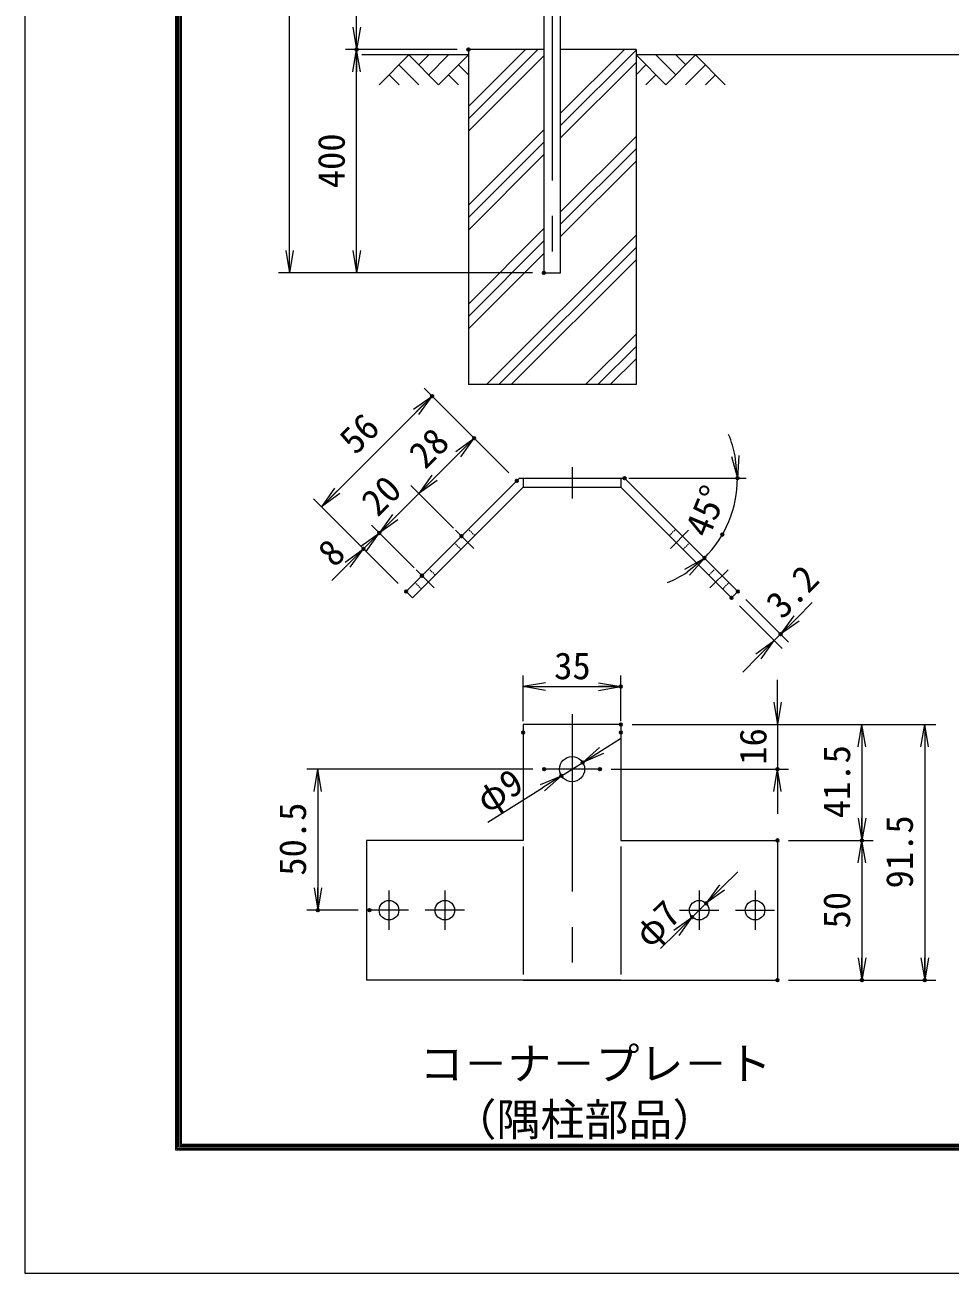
# Model space of a CAD drawing. Units: millimetres, scale not verified, with parts at other scales. Extents: x -4200 to 4200, y -2970 to 2970.
# Drawn here: x -4200 to -2545, y -2970 to -736 of the extents above; entities that cross this region are included whole.
import ezdxf
from ezdxf.enums import TextEntityAlignment as Align

# ---------------------------------------------------------------- set-up
doc = ezdxf.new("R2010")
doc.units = ezdxf.units.MM
doc.header["$LTSCALE"] = 10
doc.header["$PDMODE"] = 32
doc.header["$PDSIZE"] = 5
doc.linetypes.add('USER1', pattern=[50.8, 31.75, -6.35, 6.35, -6.35])
doc.linetypes.add('USER2', pattern=[0.375, 0.25, -0.125])
for name, color, linetype, lineweight in [('0-0_D-BGD', 7, 'Continuous', 18), ('0-1_D-STR4', 7, 'Continuous', 18), ('0-2_D-DCR-HCH', 7, 'Continuous', 13), ('0-3_D-STR3', 3, 'Continuous', 13), ('0-4_D-BMK', 2, 'USER1', 13), ('0-5_D-STR1', 1, 'Continuous', 18), ('0-6_D-STR-DIM', 7, 'Continuous', 13), ('0-7_0', 7, 'Continuous', 18), ('0-9_D-TTL-TXT', 7, 'Continuous', 18), ('0-B_D-TTL', 7, 'Continuous', 18)]:
    doc.layers.add(name, color=color, linetype=linetype, lineweight=lineweight)
doc.layers.add('0-8_Defpoints', color=253, linetype='Continuous')
doc.styles.add('ＭＳ ゴシック', font='')
doc.styles.get('ＭＳ ゴシック').set_extended_font_data('MS Gothic')

# ---------------------------------------------------------------- blocks, each defined once
blk = doc.blocks.new('_Open')
at = {"layer": '0-7_0'}
blk.add_line((-10, 1.667), (0, 0), dxfattribs=at)
blk.add_lwpolyline([(-10, -1.667), (0, 0), (-10, 0)], dxfattribs=at)

msp = doc.modelspace()

# ---------------------------------------------------------------- linework, layer by layer
at = {"layer": '0-0_D-BGD'}
for p, q in [((-3406.62, -790), (-3597.46, -790)), ((-1406.62, -790), (-3106.62, -790))]:
    msp.add_line(p, q, dxfattribs=at)
at = {"layer": '0-1_D-STR4'}
for p, q in [((-3406.62, -780), (-3406.62, -1380)), ((-3271.62, -780), (-3406.62, -780)), ((-3106.62, -780), (-3241.62, -780)), ((-3106.62, -780), (-3106.62, -1380)), ((-3106.62, -1380), (-3406.62, -1380))]:
    msp.add_line(p, q, dxfattribs=at)
at = {"layer": '0-2_D-DCR-HCH'}
for p, q in [((-3406.62, -904.35), (-3282.27, -780)), ((-3406.62, -882.25), (-3304.37, -780)), ((-3241.62, -894.03), (-3127.59, -780)), ((-3241.62, -916.13), (-3106.62, -781.13)), ((-3513.04, -790), (-3566.25, -843.21)), ((-3513.04, -790), (-3459.83, -843.21)), ((-3495.3, -807.74), (-3477.57, -790)), ((-3477.57, -825.47), (-3442.09, -790)), ((-3459.83, -843.21), (-3406.62, -790)), ((-3406.62, -926.45), (-3271.62, -791.45)), ((-3241.62, -938.22), (-3106.62, -803.22)), ((-3053.41, -843.21), (-3106.62, -790)), ((-3035.67, -825.47), (-3071.14, -790)), ((-3000.19, -790), (-3053.41, -843.21)), ((-3017.84, -807.83), (-3035.67, -790)), ((-3000.19, -790), (-2946.98, -843.21)), ((-3548.52, -825.47), (-3530.7, -843.21)), ((-3530.78, -807.74), (-3495.14, -843.21)), ((-3442.09, -825.47), (-3424.27, -843.21)), ((-3424.36, -807.74), (-3406.62, -825.39)), ((-3088.88, -807.74), (-3106.62, -825.39)), ((-3071.14, -825.47), (-3088.96, -843.21)), ((-2982.46, -807.74), (-3018.09, -843.21)), ((-2964.72, -825.47), (-2982.54, -843.21)), ((-3406.62, -1059.03), (-3271.62, -924.03)), ((-3241.62, -1070.81), (-3106.62, -935.81)), ((-3406.62, -1081.13), (-3271.62, -946.13)), ((-3241.62, -1092.9), (-3106.62, -957.9)), ((-3406.62, -1103.22), (-3271.62, -968.22)), ((-3241.62, -1115), (-3106.62, -980)), ((-3406.62, -1235.81), (-3271.62, -1100.81)), ((-3374.04, -1380), (-3106.62, -1112.58)), ((-3406.62, -1257.9), (-3271.62, -1122.9)), ((-3351.94, -1380), (-3106.62, -1134.68)), ((-3406.62, -1280), (-3271.62, -1145)), ((-3329.84, -1380), (-3106.62, -1156.78)), ((-3197.26, -1380), (-3106.62, -1289.36)), ((-3175.16, -1380), (-3106.62, -1311.46)), ((-3153.06, -1380), (-3106.62, -1333.55))]:
    msp.add_line(p, q, dxfattribs=at)
at = {"layer": '0-3_D-STR3'}
for p, q in [((-3315.31, -1547.55), (-3517.99, -1750.23)), ((-3308.68, -1563.55), (-3506.67, -1761.54)), ((-3315.31, -1547.55), (-3127.06, -1547.55)), ((-3308.68, -1547.55), (-3308.68, -1563.55)), ((-3308.68, -1563.55), (-3133.68, -1563.55)), ((-3133.68, -1547.55), (-3133.68, -1563.55)), ((-3133.68, -1563.55), (-2935.69, -1761.54)), ((-3127.06, -1547.55), (-2924.38, -1750.23)), ((-3506.67, -1761.54), (-3517.99, -1750.23)), ((-2935.69, -1761.54), (-2924.38, -1750.23)), ((-3308.68, -1988.14), (-3308.68, -2195.64)), ((-3133.68, -1988.14), (-3308.68, -1988.14)), ((-3133.68, -1988.14), (-3133.68, -2195.64)), ((-3308.68, -2195.64), (-3588.68, -2195.64)), ((-3588.68, -2195.64), (-3588.68, -2445.64)), ((-3308.68, -2206.44), (-3308.68, -2435.62)), ((-3133.68, -2195.64), (-2853.68, -2195.64)), ((-3133.68, -2206.44), (-3133.68, -2435.62)), ((-2853.68, -2195.64), (-2853.68, -2445.64)), ((-3133.68, -2445.64), (-3588.68, -2445.64)), ((-3308.68, -2445.64), (-2853.68, -2445.64))]:
    msp.add_line(p, q, dxfattribs=at)
at = {"layer": '0-3_D-STR3', "linetype": 'USER2'}
for p, q in [((-3395.3, -1650.17), (-3406.62, -1638.86)), ((-3047.06, -1650.17), (-3035.75, -1638.86)), ((-3420.05, -1674.92), (-3431.37, -1663.6)), ((-3022.31, -1674.92), (-3011, -1663.6)), ((-3466.01, -1720.88), (-3477.33, -1709.57)), ((-2976.35, -1720.88), (-2965.04, -1709.57)), ((-3490.76, -1745.63), (-3502.08, -1734.32)), ((-2951.6, -1745.63), (-2940.29, -1734.32))]:
    msp.add_line(p, q, dxfattribs=at)
at = {"layer": '0-3_D-STR3'}
for centre, radius in [((-3221.18, -2068.14), 22.5), ((-3548.68, -2320.64), 17.5), ((-3448.68, -2320.64), 17.5), ((-2993.68, -2320.64), 17.5), ((-2893.68, -2320.64), 17.5)]:
    msp.add_circle(centre, radius, dxfattribs=at)
at = {"layer": '0-4_D-BMK'}
for p, q in [((-3256.62, 1335), (-3256.62, -1195)), ((-3221.18, -1527.55), (-3221.18, -1583.55)), ((-3397.07, -1673.15), (-3429.6, -1640.62)), ((-3045.29, -1673.15), (-3012.77, -1640.62)), ((-3467.78, -1743.86), (-3500.31, -1711.33)), ((-2974.58, -1743.86), (-2942.06, -1711.33)), ((-3221.18, -1969.8), (-3221.18, -2462.98)), ((-3171.18, -2068.14), (-3271.18, -2068.14)), ((-3548.68, -2285.64), (-3548.68, -2355.64)), ((-3448.68, -2285.64), (-3448.68, -2355.64)), ((-2993.68, -2285.64), (-2993.68, -2355.64)), ((-2893.68, -2285.64), (-2893.68, -2355.64)), ((-3513.68, -2320.64), (-3583.68, -2320.64)), ((-3413.68, -2320.64), (-3483.68, -2320.64)), ((-3028.68, -2320.64), (-2958.68, -2320.64)), ((-2928.68, -2320.64), (-2858.68, -2320.64))]:
    msp.add_line(p, q, dxfattribs=at)
at = {"layer": '0-5_D-STR1'}
for p, q in [((-3271.62, -584.2), (-3271.62, -1180)), ((-3241.62, -1180), (-3241.62, -584.2)), ((-3271.62, -1180), (-3241.62, -1180))]:
    msp.add_line(p, q, dxfattribs=at)
at = {"layer": '0-6_D-STR-DIM'}
for p, q in [((-3726.62, -1180), (-3726.62, 1320)), ((-3606.62, -780), (-3606.62, 1320)), ((-3426.62, -780), (-3626.62, -780)), ((-3426.62, -780), (-3626.62, -780)), ((-3606.62, -1180), (-3606.62, -780)), ((-3291.62, -1180), (-3746.62, -1180)), ((-3291.62, -1180), (-3626.62, -1180)), ((-3669.67, -1598.55), (-3471.68, -1400.56)), ((-3334.14, -1538.09), (-3485.82, -1386.41)), ((-3334.14, -1538.09), (-3410.47, -1461.76)), ((-3495.32, -1574.9), (-3396.33, -1475.91)), ((-3467.04, -1546.62), (-3438.75, -1518.33)), ((-3433.13, -1637.09), (-3509.46, -1560.76)), ((-3433.13, -1637.09), (-3509.46, -1560.76)), ((-3119.7, -1547.55), (-2909.51, -1547.55)), ((-3532.13, -1736.08), (-3683.81, -1584.4)), ((-3495.32, -1574.9), (-3566.03, -1645.61)), ((-3537.75, -1617.33), (-3509.46, -1589.04)), ((-3566.03, -1645.61), (-3594.32, -1673.9)), ((-3503.84, -1707.8), (-3580.17, -1631.47)), ((-3503.84, -1707.8), (-3580.17, -1631.47)), ((-3594.32, -1673.9), (-3622.6, -1702.18)), ((-3532.13, -1736.08), (-3608.46, -1659.75)), ((-3622.6, -1702.18), (-3650.88, -1730.46)), ((-2910.24, -1764.37), (-2833.83, -1840.78)), ((-2921.55, -1775.68), (-2845.14, -1852.09)), ((-2819.68, -1798.35), (-2791.4, -1770.07)), ((-2859.28, -1837.95), (-2847.97, -1826.63)), ((-2887.57, -1866.23), (-2915.85, -1894.52)), ((-3308.68, -1982.48), (-3308.68, -1900.45)), ((-3308.68, -1920.45), (-3133.68, -1920.45)), ((-3133.68, -1982.48), (-3133.68, -1900.45)), ((-2853.68, -1948.14), (-2853.68, -1908.14)), ((-3113.68, -1988.14), (-2682.4, -1988.14)), ((-3113.68, -1988.14), (-2833.68, -1988.14)), ((-3113.68, -1988.14), (-2570.13, -1988.14)), ((-2853.68, -1988.14), (-2853.68, -2068.14)), ((-2702.4, -1988.14), (-2702.4, -2195.64)), ((-2590.13, -1988.14), (-2590.13, -2445.64)), ((-3168.32, -2034.79), (-3134.49, -2013.45)), ((-3291.18, -2068.14), (-3695.94, -2068.14)), ((-3675.94, -2068.14), (-3675.94, -2320.64)), ((-3240.21, -2080.14), (-3202.15, -2056.13)), ((-3151.18, -2068.14), (-2833.68, -2068.14)), ((-3372.07, -2163.32), (-3274.04, -2101.48)), ((-2853.68, -2108.14), (-2853.68, -2148.14)), ((-2833.68, -2195.64), (-2682.4, -2195.64)), ((-2833.68, -2195.64), (-2682.4, -2195.64)), ((-2702.4, -2195.64), (-2702.4, -2445.64)), ((-2952.9, -2280.1), (-2924.53, -2251.9)), ((-3603.68, -2320.64), (-3695.94, -2320.64)), ((-2981.27, -2308.3), (-3006.09, -2332.97)), ((-3034.46, -2361.17), (-3062.83, -2389.37)), ((-2833.68, -2445.64), (-2682.4, -2445.64)), ((-2833.68, -2445.64), (-2570.13, -2445.64))]:
    msp.add_line(p, q, dxfattribs=at)
for start, end in [(11.37381, 22.74762), (315, 0), (292.25238, 303.62619)]:
    msp.add_arc((-3127.06, -1547.55), 201.83, start, end, dxfattribs=at)
at = {"layer": '0-8_Defpoints'}
for p in [(-3606.62, -780), (-3406.62, -780), (-3271.62, -1180), (-3471.68, -1400.56), (-3396.33, -1475.91), (-3320, -1552.24), (-3320, -1552.24), (-3127.06, -1547.55), (-2925.22, -1547.55), (-3566.03, -1645.61), (-3418.99, -1651.23), (-3418.99, -1651.23), (-2952.26, -1648.46), (-3594.32, -1673.9), (-2984.34, -1690.27), (-3489.7, -1721.94), (-3489.7, -1721.94), (-3517.99, -1750.23), (-3517.99, -1750.23), (-2935.69, -1761.54), (-2924.38, -1750.23), (-2847.97, -1826.63), (-3133.68, -1920.45), (-3133.68, -1988.14), (-3133.68, -1988.14), (-3308.68, -2002.48), (-3133.68, -2002.48), (-3202.15, -2056.13), (-3271.18, -2068.14), (-3171.18, -2068.14), (-2853.68, -2068.14), (-3240.21, -2080.14), (-2853.68, -2195.64), (-2702.4, -2195.64), (-3675.94, -2320.64), (-3583.68, -2320.64), (-2981.27, -2308.3), (-3006.09, -2332.97), (-2853.68, -2445.64), (-2853.68, -2445.64), (-2702.4, -2445.64), (-2590.13, -2445.64)]:
    msp.add_point(p, dxfattribs=at)
at = {"layer": '0-B_D-TTL'}
for points in [[(-4200, -2970), (4200, -2970), (4200, 2970), (-4200, 2970)], [(-3930, 2750), (3930, 2750), (3930, -2750), (-3930, -2750)], [(-3927.5, 2747.5), (3927.5, 2747.5), (3927.5, -2747.5), (-3927.5, -2747.5)], [(-3925, 2745), (3925, 2745), (3925, -2745), (-3925, -2745)], [(-3922.5, 2742.5), (3922.5, 2742.5), (3922.5, -2742.5), (-3922.5, -2742.5)], [(-3920, 2740), (3920, 2740), (3920, -2740), (-3920, -2740)]]:
    msp.add_lwpolyline(points, close=True, dxfattribs=at)

# ---------------------------------------------------------------- block references
at = {"layer": '0-6_D-STR-DIM', "xscale": 4, "yscale": 4}
for p, rotation in [((-3606.62, -780), 270), ((-3606.62, -780), 90), ((-3726.62, -1180), 270), ((-3606.62, -1180), 270), ((-3471.68, -1400.56), 45), ((-3396.33, -1475.91), 45), ((-2925.22, -1547.55), 275.6869), ((-3495.32, -1574.9), 225), ((-3495.32, -1574.9), 225), ((-3669.67, -1598.55), 225), ((-3566.03, -1645.61), 225), ((-3566.03, -1645.61), 45), ((-3594.32, -1673.9), 45), ((-2984.34, -1690.27), 39.3131), ((-2847.97, -1826.63), 225), ((-2859.28, -1837.95), 45), ((-3308.68, -1920.45), 180), ((-2853.68, -1988.14), 270), ((-2702.4, -1988.14), 90), ((-2590.13, -1988.14), 90), ((-3202.15, -2056.13), 212.24477), ((-3675.94, -2068.14), 90), ((-3240.21, -2080.14), 32.24477), ((-2853.68, -2068.14), 90), ((-2702.4, -2195.64), 270), ((-2702.4, -2195.64), 90), ((-2981.27, -2308.3), 224.8284), ((-3675.94, -2320.64), 270), ((-3006.09, -2332.97), 44.8284), ((-2702.4, -2445.64), 270), ((-2590.13, -2445.64), 270)]:
    msp.add_blockref('_Open', p, dxfattribs=dict(at, rotation=rotation))
msp.add_blockref('_Open', (-3133.68, -1920.45), dxfattribs=at)

# ---------------------------------------------------------------- texts
at = {"layer": '0-6_D-STR-DIM', "style": 'ＭＳ ゴシック'}
for s, rotation, p in [('400', 90, (-3613.37, -1028.5)), ('56', 45, (-3598.16, -1517.49)), ('28', 45, (-3473.49, -1543.52)), ('20', 45, (-3558.61, -1628.65)), ('45°', 67.5, (-2963.39, -1662.21)), ('8', 45, (-3636.36, -1719.26)), ('3.2', 45, (-2834.71, -1811.93)), ('16', 90, (-2858.9, -2060.3)), ('41.5', 90, (-2709.15, -2156)), ('φ9', 32.245, (-3365.72, -2160.79)), ('50.5', 90, (-3682.68, -2258.89)), ('91.5', 90, (-2596.87, -2281.63)), ('50', 90, (-2709.15, -2353.27)), ('φ7', 44.828, (-3071.38, -2400.95))]:
    msp.add_text(s, height=48.09, rotation=rotation, dxfattribs=at).set_placement(p, align=Align.BOTTOM_LEFT)
msp.add_text('35', height=48.09, dxfattribs=at).set_placement((-3253.17, -1921.7), align=Align.BOTTOM_LEFT)
at = {"layer": '0-9_D-TTL-TXT', "style": 'ＭＳ ゴシック'}
for s, p in [('コ－ナ－プレ－ト', (-3493.97, -2641.47)), ('（隅柱部品）', (-3435.02, -2741.47))]:
    msp.add_text(s, height=57.7, dxfattribs=at).set_placement(p, align=Align.BOTTOM_LEFT)

doc.saveas('drawing.dxf')
